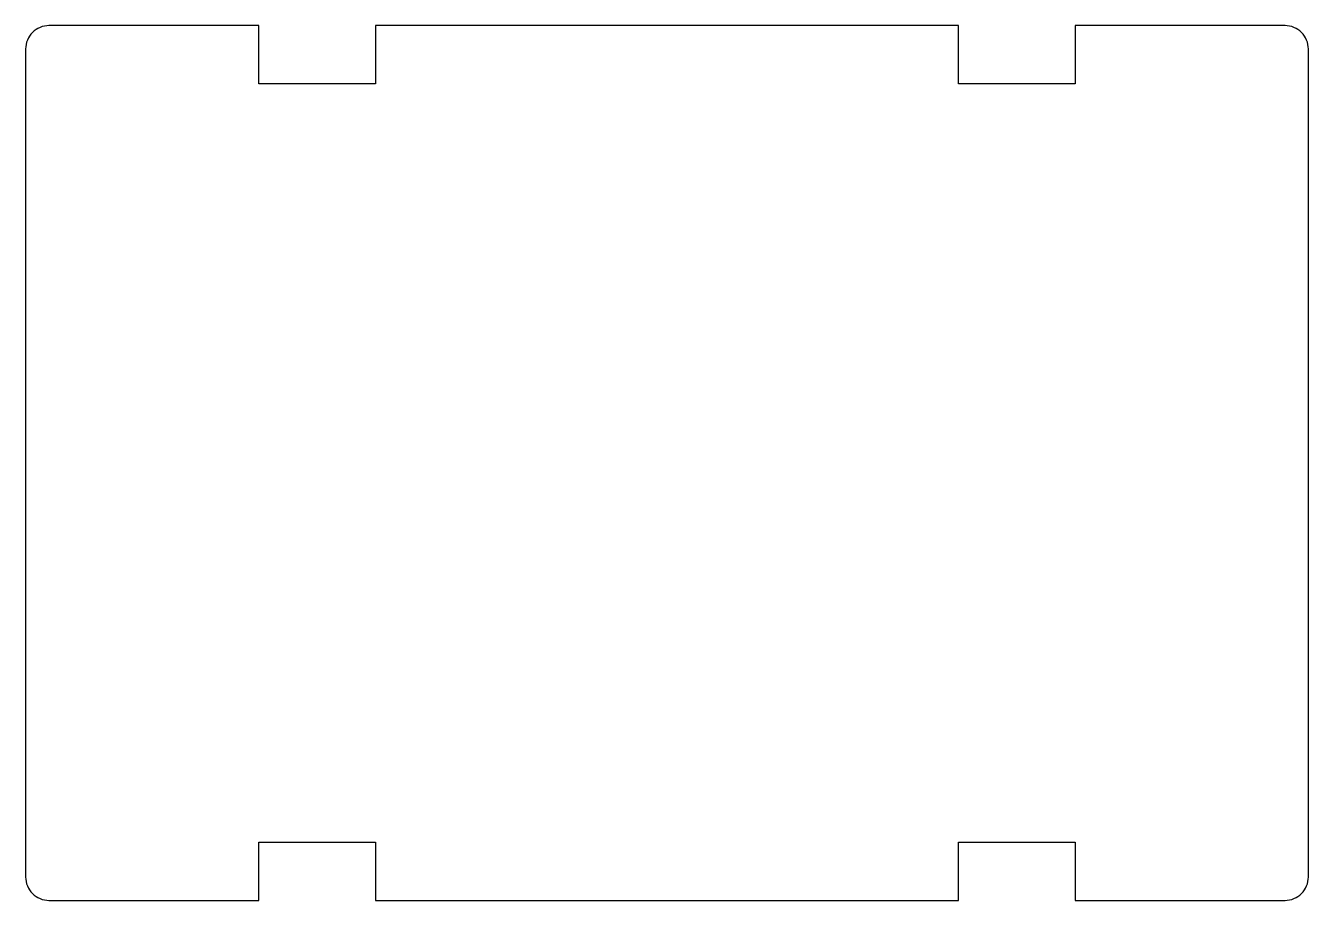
# Model space of a CAD drawing. Header units: millimetres. Extents: x -55 to 55, y -38 to 38.
import ezdxf

# ---------------------------------------------------------------- set-up
doc = ezdxf.new("R2010")
doc.units = ezdxf.units.MM

msp = doc.modelspace()

# ---------------------------------------------------------------- linework, layer by layer
msp.add_lwpolyline([(-55, -35.5, 0.414214), (-53, -37.5), (-35, -37.5), (-35, -32.5), (-25, -32.5), (-25, -37.5), (25, -37.5), (25, -32.5), (35, -32.5), (35, -37.5), (53, -37.5, 0.414214), (55, -35.5), (55, 35.5, 0.414214), (53, 37.5), (35, 37.5), (35, 32.5), (25, 32.5), (25, 37.5), (-25, 37.5), (-25, 32.5), (-35, 32.5), (-35, 37.5), (-53, 37.5, 0.414214), (-55, 35.5)], format="xyb", close=True)

doc.saveas('drawing.dxf')
